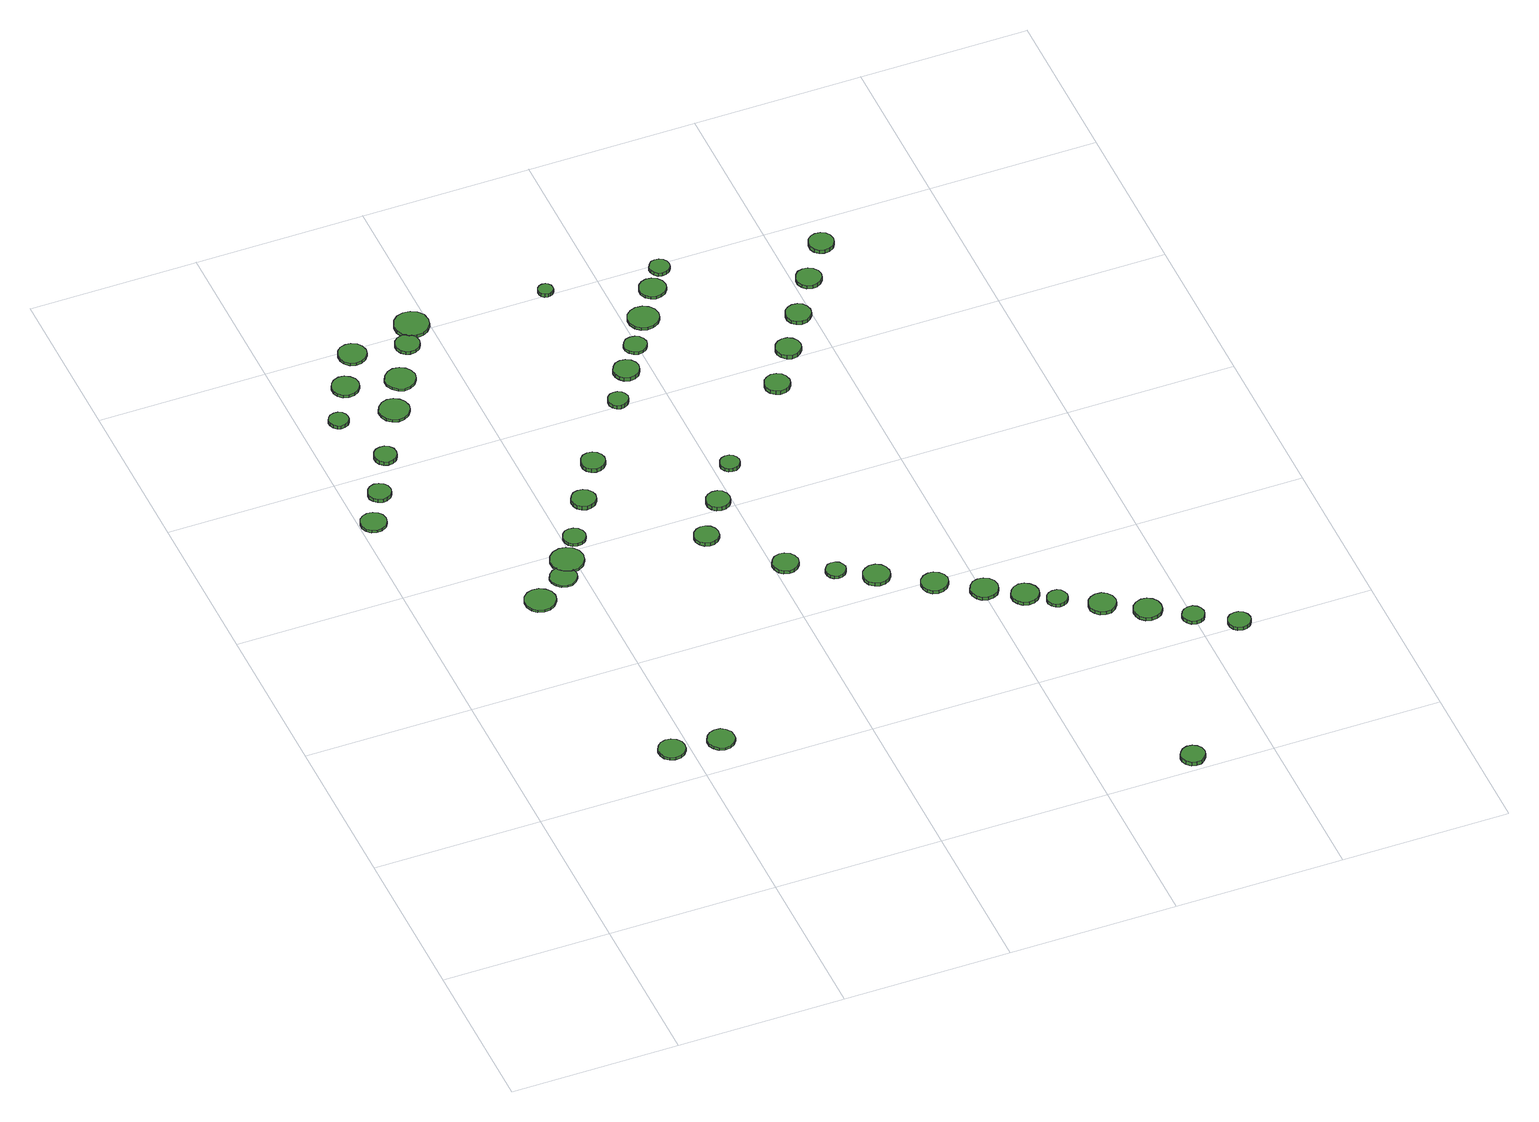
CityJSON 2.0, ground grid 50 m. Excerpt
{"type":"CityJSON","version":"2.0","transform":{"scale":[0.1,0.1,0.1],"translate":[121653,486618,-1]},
"CityObjects":{
"tree1":{"type":"SolitaryVegetationObject","attributes":{"function":"something"},"geometry":[{"type":"MultiSurface","lod":"1","boundaries":[[[0,1,2,3,4,5,6,7,8,9,10,11,12,13,14]],[[15,16,17,18,19,20,21,22,23,24,25,26,27,28,29]],[[0,29,28,1]],[[1,28,27,2]],[[2,27,26,3]],[[3,26,25,4]],[[4,25,24,5]],[[5,24,23,6]],[[6,23,22,7]],[[7,22,21,8]],[[8,21,20,9]],[[9,20,19,10]],[[10,19,18,11]],[[11,18,17,12]],[[12,17,16,13]],[[13,16,15,14]],[[14,15,29,0]]]}]},
"tree2":{"type":"SolitaryVegetationObject","attributes":{"function":"something"},"geometry":[{"type":"MultiSurface","lod":"1","boundaries":[[[30,31,32,33,34,35,36,37,38,39,40,41,42,43,44]],[[45,46,47,48,49,50,51,52,53,54,55,56,57,58,59]],[[30,59,58,31]],[[31,58,57,32]],[[32,57,56,33]],[[33,56,55,34]],[[34,55,54,35]],[[35,54,53,36]],[[36,53,52,37]],[[37,52,51,38]],[[38,51,50,39]],[[39,50,49,40]],[[40,49,48,41]],[[41,48,47,42]],[[42,47,46,43]],[[43,46,45,44]],[[44,45,59,30]]]}]},
"tree3":{"type":"SolitaryVegetationObject","attributes":{"function":"something"},"geometry":[{"type":"MultiSurface","lod":"1","boundaries":[[[60,61,62,63,64,65,66,67,68,69,70,71,72,73,74]],[[75,76,77,78,79,80,81,82,83,84,85,86,87,88,89]],[[60,89,88,61]],[[61,88,87,62]],[[62,87,86,63]],[[63,86,85,64]],[[64,85,84,65]],[[65,84,83,66]],[[66,83,82,67]],[[67,82,81,68]],[[68,81,80,69]],[[69,80,79,70]],[[70,79,78,71]],[[71,78,77,72]],[[72,77,76,73]],[[73,76,75,74]],[[74,75,89,60]]]}]},
"tree4":{"type":"SolitaryVegetationObject","attributes":{"function":"something"},"geometry":[{"type":"MultiSurface","lod":"1","boundaries":[[[90,91,92,93,94,95,96,97,98,99,100,101,102,103,104]],[[105,106,107,108,109,110,111,112,113,114,115,116,117,118,119]],[[90,119,118,91]],[[91,118,117,92]],[[92,117,116,93]],[[93,116,115,94]],[[94,115,114,95]],[[95,114,113,96]],[[96,113,112,97]],[[97,112,111,98]],[[98,111,110,99]],[[99,110,109,100]],[[100,109,108,101]],[[101,108,107,102]],[[102,107,106,103]],[[103,106,105,104]],[[104,105,119,90]]]}]},
"tree5":{"type":"SolitaryVegetationObject","attributes":{"function":"something"},"geometry":[{"type":"MultiSurface","lod":"1","boundaries":[[[120,121,122,123,124,125,126,127,128,129,130,131,132,133,134]],[[135,136,137,138,139,140,141,142,143,144,145,146,147,148,149]],[[120,149,148,121]],[[121,148,147,122]],[[122,147,146,123]],[[123,146,145,124]],[[124,145,144,125]],[[125,144,143,126]],[[126,143,142,127]],[[127,142,141,128]],[[128,141,140,129]],[[129,140,139,130]],[[130,139,138,131]],[[131,138,137,132]],[[132,137,136,133]],[[133,136,135,134]],[[134,135,149,120]]]}]},
"tree6":{"type":"SolitaryVegetationObject","attributes":{"function":"something"},"geometry":[{"type":"MultiSurface","lod":"1","boundaries":[[[150,151,152,153,154,155,156,157,158,159,160,161,162,163,164]],[[165,166,167,168,169,170,171,172,173,174,175,176,177,178,179]],[[150,179,178,151]],[[151,178,177,152]],[[152,177,176,153]],[[153,176,175,154]],[[154,175,174,155]],[[155,174,173,156]],[[156,173,172,157]],[[157,172,171,158]],[[158,171,170,159]],[[159,170,169,160]],[[160,169,168,161]],[[161,168,167,162]],[[162,167,166,163]],[[163,166,165,164]],[[164,165,179,150]]]}]},
"tree7":{"type":"SolitaryVegetationObject","attributes":{"function":"something"},"geometry":[{"type":"MultiSurface","lod":"1","boundaries":[[[180,181,182,183,184,185,186,187,188,189,190,191,192,193,194]],[[195,196,197,198,199,200,201,202,203,204,205,206,207,208,209]],[[180,209,208,181]],[[181,208,207,182]],[[182,207,206,183]],[[183,206,205,184]],[[184,205,204,185]],[[185,204,203,186]],[[186,203,202,187]],[[187,202,201,188]],[[188,201,200,189]],[[189,200,199,190]],[[190,199,198,191]],[[191,198,197,192]],[[192,197,196,193]],[[193,196,195,194]],[[194,195,209,180]]]}]},
"tree8":{"type":"SolitaryVegetationObject","attributes":{"function":"something"},"geometry":[{"type":"MultiSurface","lod":"1","boundaries":[[[210,211,212,213,214,215,216,217,218,219,220,221,222,223,224]],[[225,226,227,228,229,230,231,232,233,234,235,236,237,238,239]],[[210,239,238,211]],[[211,238,237,212]],[[212,237,236,213]],[[213,236,235,214]],[[214,235,234,215]],[[215,234,233,216]],[[216,233,232,217]],[[217,232,231,218]],[[218,231,230,219]],[[219,230,229,220]],[[220,229,228,221]],[[221,228,227,222]],[[222,227,226,223]],[[223,226,225,224]],[[224,225,239,210]]]}]},
"tree9":{"type":"SolitaryVegetationObject","attributes":{"function":"something"},"geometry":[{"type":"MultiSurface","lod":"1","boundaries":[[[240,241,242,243,244,245,246,247,248,249,250,251,252,253,254]],[[255,256,257,258,259,260,261,262,263,264,265,266,267,268,269]],[[240,269,268,241]],[[241,268,267,242]],[[242,267,266,243]],[[243,266,265,244]],[[244,265,264,245]],[[245,264,263,246]],[[246,263,262,247]],[[247,262,261,248]],[[248,261,260,249]],[[249,260,259,250]],[[250,259,258,251]],[[251,258,257,252]],[[252,257,256,253]],[[253,256,255,254]],[[254,255,269,240]]]}]},
"tree10":{"type":"SolitaryVegetationObject","attributes":{"function":"something"},"geometry":[{"type":"MultiSurface","lod":"1","boundaries":[[[270,271,272,273,274,275,276,277,278,279,280,281,282,283,284]],[[285,286,287,288,289,290,291,292,293,294,295,296,297,298,299]],[[270,299,298,271]],[[271,298,297,272]],[[272,297,296,273]],[[273,296,295,274]],[[274,295,294,275]],[[275,294,293,276]],[[276,293,292,277]],[[277,292,291,278]],[[278,291,290,279]],[[279,290,289,280]],[[280,289,288,281]],[[281,288,287,282]],[[282,287,286,283]],[[283,286,285,284]],[[284,285,299,270]]]}]},
"tree11":{"type":"SolitaryVegetationObject","attributes":{"function":"something"},"geometry":[{"type":"MultiSurface","lod":"1","boundaries":[[[300,301,302,303,304,305,306,307,308,309,310,311,312,313,314]],[[315,316,317,318,319,320,321,322,323,324,325,326,327,328,329]],[[300,329,328,301]],[[301,328,327,302]],[[302,327,326,303]],[[303,326,325,304]],[[304,325,324,305]],[[305,324,323,306]],[[306,323,322,307]],[[307,322,321,308]],[[308,321,320,309]],[[309,320,319,310]],[[310,319,318,311]],[[311,318,317,312]],[[312,317,316,313]],[[313,316,315,314]],[[314,315,329,300]]]}]},
"tree12":{"type":"SolitaryVegetationObject","attributes":{"function":"something"},"geometry":[{"type":"MultiSurface","lod":"1","boundaries":[[[330,331,332,333,334,335,336,337,338,339,340,341,342,343,344]],[[345,346,347,348,349,350,351,352,353,354,355,356,357,358,359]],[[330,359,358,331]],[[331,358,357,332]],[[332,357,356,333]],[[333,356,355,334]],[[334,355,354,335]],[[335,354,353,336]],[[336,353,352,337]],[[337,352,351,338]],[[338,351,350,339]],[[339,350,349,340]],[[340,349,348,341]],[[341,348,347,342]],[[342,347,346,343]],[[343,346,345,344]],[[344,345,359,330]]]}]},
"tree13":{"type":"SolitaryVegetationObject","attributes":{"function":"something"},"geometry":[{"type":"MultiSurface","lod":"1","boundaries":[[[360,361,362,363,364,365,366,367,368,369,370,371,372,373,374]],[[375,376,377,378,379,380,381,382,383,384,385,386,387,388,389]],[[360,389,388,361]],[[361,388,387,362]],[[362,387,386,363]],[[363,386,385,364]],[[364,385,384,365]],[[365,384,383,366]],[[366,383,382,367]],[[367,382,381,368]],[[368,381,380,369]],[[369,380,379,370]],[[370,379,378,371]],[[371,378,377,372]],[[372,377,376,373]],[[373,376,375,374]],[[374,375,389,360]]]}]},
"tree14":{"type":"SolitaryVegetationObject","attributes":{"function":"something"},"geometry":[{"type":"MultiSurface","lod":"1","boundaries":[[[390,391,392,393,394,395,396,397,398,399,400,401,402,403,404]],[[405,406,407,408,409,410,411,412,413,414,415,416,417,418,419]],[[390,419,418,391]],[[391,418,417,392]],[[392,417,416,393]],[[393,416,415,394]],[[394,415,414,395]],[[395,414,413,396]],[[396,413,412,397]],[[397,412,411,398]],[[398,411,410,399]],[[399,410,409,400]],[[400,409,408,401]],[[401,408,407,402]],[[402,407,406,403]],[[403,406,405,404]],[[404,405,419,390]]]}]},
"tree15":{"type":"SolitaryVegetationObject","attributes":{"function":"something"},"geometry":[{"type":"MultiSurface","lod":"1","boundaries":[[[420,421,422,423,424,425,426,427,428,429,430,431,432,433,434]],[[435,436,437,438,439,440,441,442,443,444,445,446,447,448,449]],[[420,449,448,421]],[[421,448,447,422]],[[422,447,446,423]],[[423,446,445,424]],[[424,445,444,425]],[[425,444,443,426]],[[426,443,442,427]],[[427,442,441,428]],[[428,441,440,429]],[[429,440,439,430]],[[430,439,438,431]],[[431,438,437,432]],[[432,437,436,433]],[[433,436,435,434]],[[434,435,449,420]]]}]},
"tree16":{"type":"SolitaryVegetationObject","attributes":{"function":"something"},"geometry":[{"type":"MultiSurface","lod":"1","boundaries":[[[450,451,452,453,454,455,456,457,458,459,460,461,462,463,464]],[[465,466,467,468,469,470,471,472,473,474,475,476,477,478,479]],[[450,479,478,451]],[[451,478,477,452]],[[452,477,476,453]],[[453,476,475,454]],[[454,475,474,455]],[[455,474,473,456]],[[456,473,472,457]],[[457,472,471,458]],[[458,471,470,459]],[[459,470,469,460]],[[460,469,468,461]],[[461,468,467,462]],[[462,467,466,463]],[[463,466,465,464]],[[464,465,479,450]]]}]},
"tree17":{"type":"SolitaryVegetationObject","attributes":{"function":"something"},"geometry":[{"type":"MultiSurface","lod":"1","boundaries":[[[480,481,482,483,484,485,486,487,488,489,490,491,492,493,494]],[[495,496,497,498,499,500,501,502,503,504,505,506,507,508,509]],[[480,509,508,481]],[[481,508,507,482]],[[482,507,506,483]],[[483,506,505,484]],[[484,505,504,485]],[[485,504,503,486]],[[486,503,502,487]],[[487,502,501,488]],[[488,501,500,489]],[[489,500,499,490]],[[490,499,498,491]],[[491,498,497,492]],[[492,497,496,493]],[[493,496,495,494]],[[494,495,509,480]]]}]},
"tree18":{"type":"SolitaryVegetationObject","attributes":{"function":"something"},"geometry":[{"type":"MultiSurface","lod":"1","boundaries":[[[510,511,512,513,514,515,516,517,518,519,520,521,522,523,524]],[[525,526,527,528,529,530,531,532,533,534,535,536,537,538,539]],[[510,539,538,511]],[[511,538,537,512]],[[512,537,536,513]],[[513,536,535,514]],[[514,535,534,515]],[[515,534,533,516]],[[516,533,532,517]],[[517,532,531,518]],[[518,531,530,519]],[[519,530,529,520]],[[520,529,528,521]],[[521,528,527,522]],[[522,527,526,523]],[[523,526,525,524]],[[524,525,539,510]]]}]},
"tree19":{"type":"SolitaryVegetationObject","attributes":{"function":"something"},"geometry":[{"type":"MultiSurface","lod":"1","boundaries":[[[540,541,542,543,544,545,546,547,548,549,550,551,552,553,554]],[[555,556,557,558,559,560,561,562,563,564,565,566,567,568,569]],[[540,569,568,541]],[[541,568,567,542]],[[542,567,566,543]],[[543,566,565,544]],[[544,565,564,545]],[[545,564,563,546]],[[546,563,562,547]],[[547,562,561,548]],[[548,561,560,549]],[[549,560,559,550]],[[550,559,558,551]],[[551,558,557,552]],[[552,557,556,553]],[[553,556,555,554]],[[554,555,569,540]]]}]},
"tree20":{"type":"SolitaryVegetationObject","attributes":{"function":"something"},"geometry":[{"type":"MultiSurface","lod":"1","boundaries":[[[570,571,572,573,574,575,576,577,578,579,580,581,582,583,584]],[[585,586,587,588,589,590,591,592,593,594,595,596,597,598,599]],[[570,599,598,571]],[[571,598,597,572]],[[572,597,596,573]],[[573,596,595,574]],[[574,595,594,575]],[[575,594,593,576]],[[576,593,592,577]],[[577,592,591,578]],[[578,591,590,579]],[[579,590,589,580]],[[580,589,588,581]],[[581,588,587,582]],[[582,587,586,583]],[[583,586,585,584]],[[584,585,599,570]]]}]},
"tree21":{"type":"SolitaryVegetationObject","attributes":{"function":"something"},"geometry":[{"type":"MultiSurface","lod":"1","boundaries":[[[600,601,602,603,604,605,606,607,608,609,610,611,612,613,614]],[[615,616,617,618,619,620,621,622,623,624,625,626,627,628,629]],[[600,629,628,601]],[[601,628,627,602]],[[602,627,626,603]],[[603,626,625,604]],[[604,625,624,605]],[[605,624,623,606]],[[606,623,622,607]],[[607,622,621,608]],[[608,621,620,609]],[[609,620,619,610]],[[610,619,618,611]],[[611,618,617,612]],[[612,617,616,613]],[[613,616,615,614]],[[614,615,629,600]]]}]},
"tree22":{"type":"SolitaryVegetationObject","attributes":{"function":"something"},"geometry":[{"type":"MultiSurface","lod":"1","boundaries":[[[630,631,632,633,634,635,636,637,638,639,640,641,642,643,644]],[[645,646,647,648,649,650,651,652,653,654,655,656,657,658,659]],[[630,659,658,631]],[[631,658,657,632]],[[632,657,656,633]],[[633,656,655,634]],[[634,655,654,635]],[[635,654,653,636]],[[636,653,652,637]],[[637,652,651,638]],[[638,651,650,639]],[[639,650,649,640]],[[640,649,648,641]],[[641,648,647,642]],[[642,647,646,643]],[[643,646,645,644]],[[644,645,659,630]]]}]},
"tree23":{"type":"SolitaryVegetationObject","attributes":{"function":"something"},"geometry":[{"type":"MultiSurface","lod":"1","boundaries":[[[660,661,662,663,664,665,666,667,668,669,670,671,672,673,674]],[[675,676,677,678,679,680,681,682,683,684,685,686,687,688,689]],[[660,689,688,661]],[[661,688,687,662]],[[662,687,686,663]],[[663,686,685,664]],[[664,685,684,665]],[[665,684,683,666]],[[666,683,682,667]],[[667,682,681,668]],[[668,681,680,669]],[[669,680,679,670]],[[670,679,678,671]],[[671,678,677,672]],[[672,677,676,673]],[[673,676,675,674]],[[674,675,689,660]]]}]},
"tree24":{"type":"SolitaryVegetationObject","attributes":{"function":"something"},"geometry":[{"type":"MultiSurface","lod":"1","boundaries":[[[690,691,692,693,694,695,696,697,698,699,700,701,702,703,704]],[[705,706,707,708,709,710,711,712,713,714,715,716,717,718,719]],[[690,719,718,691]],[[691,718,717,692]],[[692,717,716,693]],[[693,716,715,694]],[[694,715,714,695]],[[695,714,713,696]],[[696,713,712,697]],[[697,712,711,698]],[[698,711,710,699]],[[699,710,709,700]],[[700,709,708,701]],[[701,708,707,702]],[[702,707,706,703]],[[703,706,705,704]],[[704,705,719,690]]]}]},
"tree25":{"type":"SolitaryVegetationObject","attributes":{"function":"something"},"geometry":[{"type":"MultiSurface","lod":"1","boundaries":[[[720,721,722,723,724,725,726,727,728,729,730,731,732,733,734]],[[735,736,737,738,739,740,741,742,743,744,745,746,747,748,749]],[[720,749,748,721]],[[721,748,747,722]],[[722,747,746,723]],[[723,746,745,724]],[[724,745,744,725]],[[725,744,743,726]],[[726,743,742,727]],[[727,742,741,728]],[[728,741,740,729]],[[729,740,739,730]],[[730,739,738,731]],[[731,738,737,732]],[[732,737,736,733]],[[733,736,735,734]],[[734,735,749,720]]]}]},
"tree26":{"type":"SolitaryVegetationObject","attributes":{"function":"something"},"geometry":[{"type":"MultiSurface","lod":"1","boundaries":[[[750,751,752,753,754,755,756,757,758,759,760,761,762,763,764]],[[765,766,767,768,769,770,771,772,773,774,775,776,777,778,779]],[[750,779,778,751]],[[751,778,777,752]],[[752,777,776,753]],[[753,776,775,754]],[[754,775,774,755]],[[755,774,773,756]],[[756,773,772,757]],[[757,772,771,758]],[[758,771,770,759]],[[759,770,769,760]],[[760,769,768,761]],[[761,768,767,762]],[[762,767,766,763]],[[763,766,765,764]],[[764,765,779,750]]]}]},
"tree27":{"type":"SolitaryVegetationObject","attributes":{"function":"something"},"geometry":[{"type":"MultiSurface","lod":"1","boundaries":[[[780,781,782,783,784,785,786,787,788,789,790,791,792,793,794]],[[795,796,797,798,799,800,801,802,803,804,805,806,807,808,809]],[[780,809,808,781]],[[781,808,807,782]],[[782,807,806,783]],[[783,806,805,784]],[[784,805,804,785]],[[785,804,803,786]],[[786,803,802,787]],[[787,802,801,788]],[[788,801,800,789]],[[789,800,799,790]],[[790,799,798,791]],[[791,798,797,792]],[[792,797,796,793]],[[793,796,795,794]],[[794,795,809,780]]]}]},
"tree28":{"type":"SolitaryVegetationObject","attributes":{"function":"something"},"geometry":[{"type":"MultiSurface","lod":"1","boundaries":[[[810,811,812,813,814,815,816,817,818,819,820,821,822,823,824]],[[825,826,827,828,829,830,831,832,833,834,835,836,837,838,839]],[[810,839,838,811]],[[811,838,837,812]],[[812,837,836,813]],[[813,836,835,814]],[[814,835,834,815]],[[815,834,833,816]],[[816,833,832,817]],[[817,832,831,818]],[[818,831,830,819]],[[819,830,829,820]],[[820,829,828,821]],[[821,828,827,822]],[[822,827,826,823]],[[823,826,825,824]],[[824,825,839,810]]]}]},
"tree29":{"type":"SolitaryVegetationObject","attributes":{"function":"something"},"geometry":[{"type":"MultiSurface","lod":"1","boundaries":[[[840,841,842,843,844,845,846,847,848,849,850,851,852,853,854]],[[855,856,857,858,859,860,861,862,863,864,865,866,867,868,869]],[[840,869,868,841]],[[841,868,867,842]],[[842,867,866,843]],[[843,866,865,844]],[[844,865,864,845]],[[845,864,863,846]],[[846,863,862,847]],[[847,862,861,848]],[[848,861,860,849]],[[849,860,859,850]],[[850,859,858,851]],[[851,858,857,852]],[[852,857,856,853]],[[853,856,855,854]],[[854,855,869,840]]]}]},
"tree30":{"type":"SolitaryVegetationObject","attributes":{"function":"something"},"geometry":[{"type":"MultiSurface","lod":"1","boundaries":[[[870,871,872,873,874,875,876,877,878,879,880,881,882,883,884]],[[885,886,887,888,889,890,891,892,893,894,895,896,897,898,899]],[[870,899,898,871]],[[871,898,897,872]],[[872,897,896,873]],[[873,896,895,874]],[[874,895,894,875]],[[875,894,893,876]],[[876,893,892,877]],[[877,892,891,878]],[[878,891,890,879]],[[879,890,889,880]],[[880,889,888,881]],[[881,888,887,882]],[[882,887,886,883]],[[883,886,885,884]],[[884,885,899,870]]]}]},
"tree31":{"type":"SolitaryVegetationObject","attributes":{"function":"something"},"geometry":[{"type":"MultiSurface","lod":"1","boundaries":[[[900,901,902,903,904,905,906,907,908,909,910,911,912,913,914]],[[915,916,917,918,919,920,921,922,923,924,925,926,927,928,929]],[[900,929,928,901]],[[901,928,927,902]],[[902,927,926,903]],[[903,926,925,904]],[[904,925,924,905]],[[905,924,923,906]],[[906,923,922,907]],[[907,922,921,908]],[[908,921,920,909]],[[909,920,919,910]],[[910,919,918,911]],[[911,918,917,912]],[[912,917,916,913]],[[913,916,915,914]],[[914,915,929,900]]]}]},
"tree32":{"type":"SolitaryVegetationObject","attributes":{"function":"something"},"geometry":[{"type":"MultiSurface","lod":"1","boundaries":[[[930,931,932,933,934,935,936,937,938,939,940,941,942,943,944]],[[945,946,947,948,949,950,951,952,953,954,955,956,957,958,959]],[[930,959,958,931]],[[931,958,957,932]],[[932,957,956,933]],[[933,956,955,934]],[[934,955,954,935]],[[935,954,953,936]],[[936,953,952,937]],[[937,952,951,938]],[[938,951,950,939]],[[939,950,949,940]],[[940,949,948,941]],[[941,948,947,942]],[[942,947,946,943]],[[943,946,945,944]],[[944,945,959,930]]]}]},
"tree33":{"type":"SolitaryVegetationObject","attributes":{"function":"something"},"geometry":[{"type":"MultiSurface","lod":"1","boundaries":[[[960,961,962,963,964,965,966,967,968,969,970,971,972,973,974]],[[975,976,977,978,979,980,981,982,983,984,985,986,987,988,989]],[[960,989,988,961]],[[961,988,987,962]],[[962,987,986,963]],[[963,986,985,964]],[[964,985,984,965]],[[965,984,983,966]],[[966,983,982,967]],[[967,982,981,968]],[[968,981,980,969]],[[969,980,979,970]],[[970,979,978,971]],[[971,978,977,972]],[[972,977,976,973]],[[973,976,975,974]],[[974,975,989,960]]]}]},
"tree34":{"type":"SolitaryVegetationObject","attributes":{"function":"something"},"geometry":[{"type":"MultiSurface","lod":"1","boundaries":[[[990,991,992,993,994,995,996,997,998,999,1000,1001,1002,1003,1004]],[[1005,1006,1007,1008,1009,1010,1011,1012,1013,1014,1015,1016,1017,1018,1019]],[[990,1019,1018,991]],[[991,1018,1017,992]],[[992,1017,1016,993]],[[993,1016,1015,994]],[[994,1015,1014,995]],[[995,1014,1013,996]],[[996,1013,1012,997]],[[997,1012,1011,998]],[[998,1011,1010,999]],[[999,1010,1009,1000]],[[1000,1009,1008,1001]],[[1001,1008,1007,1002]],[[1002,1007,1006,1003]],[[1003,1006,1005,1004]],[[1004,1005,1019,990]]]}]},
"tree35":{"type":"SolitaryVegetationObject","attributes":{"function":"something"},"geometry":[{"type":"MultiSurface","lod":"1","boundaries":[[[1020,1021,1022,1023,1024,1025,1026,1027,1028,1029,1030,1031,1032,1033,1034]],[[1035,1036,1037,1038,1039,1040,1041,1042,1043,1044,1045,1046,1047,1048,1049]],[[1020,1049,1048,1021]],[[1021,1048,1047,1022]],[[1022,1047,1046,1023]],[[1023,1046,1045,1024]],[[1024,1045,1044,1025]],[[1025,1044,1043,1026]],[[1026,1043,1042,1027]],[[1027,1042,1041,1028]],[[1028,1041,1040,1029]],[[1029,1040,1039,1030]],[[1030,1039,1038,1031]],[[1031,1038,1037,1032]],[[1032,1037,1036,1033]],[[1033,1036,1035,1034]],[[1034,1035,1049,1020]]]}]},
"tree36":{"type":"SolitaryVegetationObject","attributes":{"function":"something"},"geometry":[{"type":"MultiSurface","lod":"1","boundaries":[[[1050,1051,1052,1053,1054,1055,1056,1057,1058,1059,1060,1061,1062,1063,1064]],[[1065,1066,1067,1068,1069,1070,1071,1072,1073,1074,1075,1076,1077,1078,1079]],[[1050,1079,1078,1051]],[[1051,1078,1077,1052]],[[1052,1077,1076,1053]],[[1053,1076,1075,1054]],[[1054,1075,1074,1055]],[[1055,1074,1073,1056]],[[1056,1073,1072,1057]],[[1057,1072,1071,1058]],[[1058,1071,1070,1059]],[[1059,1070,1069,1060]],[[1060,1069,1068,1061]],[[1061,1068,1067,1062]],[[1062,1067,1066,1063]],[[1063,1066,1065,1064]],[[1064,1065,1079,1050]]]}]},
"tree37":{"type":"SolitaryVegetationObject","attributes":{"function":"something"},"geometry":[{"type":"MultiSurface","lod":"1","boundaries":[[[1080,1081,1082,1083,1084,1085,1086,1087,1088,1089,1090,1091,1092,1093,1094]],[[1095,1096,1097,1098,1099,1100,1101,1102,1103,1104,1105,1106,1107,1108,1109]],[[1080,1109,1108,1081]],[[1081,1108,1107,1082]],[[1082,1107,1106,1083]],[[1083,1106,1105,1084]],[[1084,1105,1104,1085]],[[1085,1104,1103,1086]],[[1086,1103,1102,1087]],[[1087,1102,1101,1088]],[[1088,1101,1100,1089]],[[1089,1100,1099,1090]],[[1090,1099,1098,1091]],[[1091,1098,1097,1092]],[[1092,1097,1096,1093]],[[1093,1096,1095,1094]],[[1094,1095,1109,1080]]]}]},
"tree38":{"type":"SolitaryVegetationObject","attributes":{"function":"something"},"geometry":[{"type":"MultiSurface","lod":"1","boundaries":[[[1110,1111,1112,1113,1114,1115,1116,1117,1118,1119,1120,1121,1122,1123,1124]],[[1125,1126,1127,1128,1129,1130,1131,1132,1133,1134,1135,1136,1137,1138,1139]],[[1110,1139,1138,1111]],[[1111,1138,1137,1112]],[[1112,1137,1136,1113]],[[1113,1136,1135,1114]],[[1114,1135,1134,1115]],[[1115,1134,1133,1116]],[[1116,1133,1132,1117]],[[1117,1132,1131,1118]],[[1118,1131,1130,1119]],[[1119,1130,1129,1120]],[[1120,1129,1128,1121]],[[1121,1128,1127,1122]],[[1122,1127,1126,1123]],[[1123,1126,1125,1124]],[[1124,1125,1139,1110]]]}]},
"tree39":{"type":"SolitaryVegetationObject","attributes":{"function":"something"},"geometry":[{"type":"MultiSurface","lod":"1","boundaries":[[[1140,1141,1142,1143,1144,1145,1146,1147,1148,1149,1150,1151,1152,1153,1154]],[[1155,1156,1157,1158,1159,1160,1161,1162,1163,1164,1165,1166,1167,1168,1169]],[[1140,1169,1168,1141]],[[1141,1168,1167,1142]],[[1142,1167,1166,1143]],[[1143,1166,1165,1144]],[[1144,1165,1164,1145]],[[1145,1164,1163,1146]],[[1146,1163,1162,1147]],[[1147,1162,1161,1148]],[[1148,1161,1160,1149]],[[1149,1160,1159,1150]],[[1150,1159,1158,1151]],[[1151,1158,1157,1152]],[[1152,1157,1156,1153]],[[1153,1156,1155,1154]],[[1154,1155,1169,1140]]]}]},
"tree40":{"type":"SolitaryVegetationObject","attributes":{"function":"something"},"geometry":[{"type":"MultiSurface","lod":"1","boundaries":[[[1170,1171,1172,1173,1174,1175,1176,1177,1178,1179,1180,1181,1182,1183,1184]],[[1185,1186,1187,1188,1189,1190,1191,1192,1193,1194,1195,1196,1197,1198,1199]],[[1170,1199,1198,1171]],[[1171,1198,1197,1172]],[[1172,1197,1196,1173]],[[1173,1196,1195,1174]],[[1174,1195,1194,1175]],[[1175,1194,1193,1176]],[[1176,1193,1192,1177]],[[1177,1192,1191,1178]],[[1178,1191,1190,1179]],[[1179,1190,1189,1180]],[[1180,1189,1188,1181]],[[1181,1188,1187,1182]],[[1182,1187,1186,1183]],[[1183,1186,1185,1184]],[[1184,1185,1199,1170]]]}]},
"tree41":{"type":"SolitaryVegetationObject","attributes":{"function":"something"},"geometry":[{"type":"MultiSurface","lod":"1","boundaries":[[[1200,1201,1202,1203,1204,1205,1206,1207,1208,1209,1210,1211,1212,1213,1214]],[[1215,1216,1217,1218,1219,1220,1221,1222,1223,1224,1225,1226,1227,1228,1229]],[[1200,1229,1228,1201]],[[1201,1228,1227,1202]],[[1202,1227,1226,1203]],[[1203,1226,1225,1204]],[[1204,1225,1224,1205]],[[1205,1224,1223,1206]],[[1206,1223,1222,1207]],[[1207,1222,1221,1208]],[[1208,1221,1220,1209]],[[1209,1220,1219,1210]],[[1210,1219,1218,1211]],[[1211,1218,1217,1212]],[[1212,1217,1216,1213]],[[1213,1216,1215,1214]],[[1214,1215,1229,1200]]]}]},
"tree42":{"type":"SolitaryVegetationObject","attributes":{"function":"something"},"geometry":[{"type":"MultiSurface","lod":"1","boundaries":[[[1230,1231,1232,1233,1234,1235,1236,1237,1238,1239,1240,1241,1242,1243,1244]],[[1245,1246,1247,1248,1249,1250,1251,1252,1253,1254,1255,1256,1257,1258,1259]],[[1230,1259,1258,1231]],[[1231,1258,1257,1232]],[[1232,1257,1256,1233]],[[1233,1256,1255,1234]],[[1234,1255,1254,1235]],[[1235,1254,1253,1236]],[[1236,1253,1252,1237]],[[1237,1252,1251,1238]],[[1238,1251,1250,1239]],[[1239,1250,1249,1240]],[[1240,1249,1248,1241]],[[1241,1248,1247,1242]],[[1242,1247,1246,1243]],[[1243,1246,1245,1244]],[[1244,1245,1259,1230]]]}]},
"tree43":{"type":"SolitaryVegetationObject","attributes":{"function":"something"},"geometry":[{"type":"MultiSurface","lod":"1","boundaries":[[[1260,1261,1262,1263,1264,1265,1266,1267,1268,1269,1270,1271,1272,1273,1274]],[[1275,1276,1277,1278,1279,1280,1281,1282,1283,1284,1285,1286,1287,1288,1289]],[[1260,1289,1288,1261]],[[1261,1288,1287,1262]],[[1262,1287,1286,1263]],[[1263,1286,1285,1264]],[[1264,1285,1284,1265]],[[1265,1284,1283,1266]],[[1266,1283,1282,1267]],[[1267,1282,1281,1268]],[[1268,1281,1280,1269]],[[1269,1280,1279,1270]],[[1270,1279,1278,1271]],[[1271,1278,1277,1272]],[[1272,1277,1276,1273]],[[1273,1276,1275,1274]],[[1274,1275,1289,1260]]]}]},
"tree44":{"type":"SolitaryVegetationObject","attributes":{"function":"something"},"geometry":[{"type":"MultiSurface","lod":"1","boundaries":[[[1290,1291,1292,1293,1294,1295,1296,1297,1298,1299,1300,1301,1302,1303,1304]],[[1305,1306,1307,1308,1309,1310,1311,1312,1313,1314,1315,1316,1317,1318,1319]],[[1290,1319,1318,1291]],[[1291,1318,1317,1292]],[[1292,1317,1316,1293]],[[1293,1316,1315,1294]],[[1294,1315,1314,1295]],[[1295,1314,1313,1296]],[[1296,1313,1312,1297]],[[1297,1312,1311,1298]],[[1298,1311,1310,1299]],[[1299,1310,1309,1300]],[[1300,1309,1308,1301]],[[1301,1308,1307,1302]],[[1302,1307,1306,1303]],[[1303,1306,1305,1304]],[[1304,1305,1319,1290]]]}]},
"tree45":{"type":"SolitaryVegetationObject","attributes":{"function":"something"},"geometry":[{"type":"MultiSurface","lod":"1","boundaries":[[[1320,1321,1322,1323,1324,1325,1326,1327,1328,1329,1330,1331,1332,1333,1334]],[[1335,1336,1337,1338,1339,1340,1341,1342,1343,1344,1345,1346,1347,1348,1349]],[[1320,1349,1348,1321]],[[1321,1348,1347,1322]],[[1322,1347,1346,1323]],[[1323,1346,1345,1324]],[[1324,1345,1344,1325]],[[1325,1344,1343,1326]],[[1326,1343,1342,1327]],[[1327,1342,1341,1328]],[[1328,1341,1340,1329]],[[1329,1340,1339,1330]],[[1330,1339,1338,1331]],[[1331,1338,1337,1332]],[[1332,1337,1336,1333]],[[1333,1336,1335,1334]],[[1334,1335,1349,1320]]]}]}
},
"vertices":[
[80,1812,17],[76,1828,17],[67,1840,17],[53,1848,17],[37,1850,17],[22,1845,17],[10,1835,17],[4,1820,17],[4,1804,17],[10,1790,17],[22,1779,17],[37,1774,17],[53,1776,17],[67,1784,17],[76,1796,17],[76,1796,8],[67,1784,8],[53,1776,8],[37,1774,8],[22,1779,8],[10,1790,8],[4,1804,8],[4,1820,8],[10,1835,8],[22,1845,8],[37,1850,8],[53,1848,8],[67,1840,8],[76,1828,8],[80,1812,8],
[488,629,17],[485,645,17],[475,658,17],[461,666,17],[445,668,17],[429,663,17],[417,652,17],[410,637,17],[410,621,17],[417,606,17],[429,595,17],[445,590,17],[461,591,17],[475,599,17],[485,613,17],[485,613,8],[475,599,8],[461,591,8],[445,590,8],[429,595,8],[417,606,8],[410,621,8],[410,637,8],[417,652,8],[429,663,8],[445,668,8],[461,666,8],[475,658,8],[485,645,8],[488,629,8],
[135,1914,23],[132,1928,23],[124,1939,23],[112,1946,23],[98,1948,23],[84,1943,23],[74,1934,23],[68,1921,23],[68,1907,23],[74,1894,23],[84,1885,23],[98,1880,23],[112,1882,23],[124,1889,23],[132,1900,23],[132,1900,11],[124,1889,11],[112,1882,11],[98,1880,11],[84,1885,11],[74,1894,11],[68,1907,11],[68,1921,11],[74,1934,11],[84,1943,11],[98,1948,11],[112,1946,11],[124,1939,11],[132,1928,11],[135,1914,11],
[392,1337,17],[388,1356,17],[376,1371,17],[360,1380,17],[341,1382,17],[323,1377,17],[309,1364,17],[302,1347,17],[302,1328,17],[309,1310,17],[323,1298,17],[341,1292,17],[360,1294,17],[376,1303,17],[388,1319,17],[388,1319,9],[376,1303,9],[360,1294,9],[341,1292,9],[323,1298,9],[309,1310,9],[302,1328,9],[302,1347,9],[309,1364,9],[323,1377,9],[341,1382,9],[360,1380,9],[376,1371,9],[388,1356,9],[392,1337,9],
[631,614,17],[628,631,17],[618,644,17],[604,653,17],[587,654,17],[571,649,17],[559,638,17],[552,623,17],[552,606,17],[559,591,17],[571,580,17],[587,574,17],[604,576,17],[618,585,17],[628,598,17],[628,598,8],[618,585,8],[604,576,8],[587,574,8],[571,580,8],[559,591,8],[552,606,8],[552,623,8],[559,638,8],[571,649,8],[587,654,8],[604,653,8],[618,644,8],[628,631,8],[631,614,8],
[141,2238,19],[139,2249,19],[132,2259,19],[121,2265,19],[109,2266,19],[98,2263,19],[89,2255,19],[84,2244,19],[84,2232,19],[89,2221,19],[98,2213,19],[109,2209,19],[121,2210,19],[132,2216,19],[139,2226,19],[139,2226,7],[132,2216,7],[121,2210,7],[109,2209,7],[98,2213,7],[89,2221,7],[84,2232,7],[84,2244,7],[89,2255,7],[98,2263,7],[109,2266,7],[121,2265,7],[132,2259,7],[139,2249,7],[141,2238,7],
[207,2048,25],[205,2062,25],[197,2073,25],[185,2080,25],[171,2081,25],[158,2077,25],[148,2068,25],[142,2055,25],[142,2041,25],[148,2029,25],[158,2020,25],[171,2015,25],[185,2017,25],[197,2024,25],[205,2035,25],[205,2035,12],[197,2024,12],[185,2017,12],[171,2015,12],[158,2020,12],[148,2029,12],[142,2041,12],[142,2055,12],[148,2068,12],[158,2077,12],[171,2081,12],[185,2080,12],[197,2073,12],[205,2062,12],[207,2048,12],
[483,1402,15],[479,1418,15],[470,1432,15],[455,1440,15],[439,1442,15],[423,1436,15],[411,1425,15],[404,1410,15],[404,1394,15],[411,1379,15],[423,1368,15],[439,1363,15],[455,1364,15],[470,1373,15],[479,1386,15],[479,1386,9],[470,1373,9],[455,1364,9],[439,1363,9],[423,1368,9],[411,1379,9],[404,1394,9],[404,1410,9],[411,1425,9],[423,1436,9],[439,1442,9],[455,1440,9],[470,1432,9],[479,1418,9],[483,1402,9],
[223,2360,17],[220,2376,17],[210,2389,17],[196,2398,17],[179,2400,17],[163,2394,17],[151,2383,17],[144,2368,17],[144,2351,17],[151,2336,17],[163,2325,17],[179,2320,17],[196,2322,17],[210,2330,17],[220,2343,17],[220,2343,7],[210,2330,7],[196,2322,7],[179,2320,7],[163,2325,7],[151,2336,7],[144,2351,7],[144,2368,7],[151,2383,7],[163,2394,7],[179,2400,7],[196,2398,7],[210,2389,7],[220,2376,7],[223,2360,7],
[528,1463,16],[524,1483,16],[512,1500,16],[494,1510,16],[474,1512,16],[454,1506,16],[439,1492,16],[431,1473,16],[431,1453,16],[439,1434,16],[454,1421,16],[474,1414,16],[494,1416,16],[512,1427,16],[524,1443,16],[524,1443,8],[512,1427,8],[494,1416,8],[474,1414,8],[454,1421,8],[439,1434,8],[431,1453,8],[431,1473,8],[439,1492,8],[454,1506,8],[474,1512,8],[494,1510,8],[512,1500,8],[524,1483,8],[528,1463,8],
[317,2219,16],[313,2237,16],[302,2252,16],[286,2262,16],[268,2264,16],[250,2258,16],[236,2245,16],[228,2228,16],[228,2209,16],[236,2192,16],[250,2180,16],[268,2174,16],[286,2176,16],[302,2185,16],[313,2201,16],[313,2201,8],[302,2185,8],[286,2176,8],[268,2174,8],[250,2180,8],[236,2192,8],[228,2209,8],[228,2228,8],[236,2245,8],[250,2258,8],[268,2264,8],[286,2262,8],[302,2252,8],[313,2237,8],[317,2219,8],
[294,2477,16],[290,2494,16],[280,2508,16],[265,2517,16],[248,2518,16],[231,2513,16],[219,2502,16],[212,2486,16],[212,2468,16],[219,2453,16],[231,2441,16],[248,2436,16],[265,2438,16],[280,2446,16],[290,2460,16],[290,2460,7],[280,2446,7],[265,2438,7],[248,2436,7],[231,2441,7],[219,2453,7],[212,2468,7],[212,2486,7],[219,2502,7],[231,2513,7],[248,2518,7],[265,2517,7],[280,2508,7],[290,2494,7],[294,2477,7],
[567,1543,17],[564,1556,17],[556,1568,17],[544,1574,17],[531,1576,17],[517,1572,17],[507,1562,17],[502,1550,17],[502,1536,17],[507,1523,17],[517,1514,17],[531,1510,17],[544,1511,17],[556,1518,17],[564,1529,17],[564,1529,8],[556,1518,8],[544,1511,8],[531,1510,8],[517,1514,8],[507,1523,8],[502,1536,8],[502,1550,8],[507,1562,8],[517,1572,8],[531,1576,8],[544,1574,8],[556,1568,8],[564,1556,8],[567,1543,8],
[382,2332,15],[378,2350,15],[367,2365,15],[351,2375,15],[332,2377,15],[315,2371,15],[301,2358,15],[293,2341,15],[293,2323,15],[301,2305,15],[315,2293,15],[332,2287,15],[351,2289,15],[367,2298,15],[378,2314,15],[378,2314,7],[367,2298,7],[351,2289,7],[332,2287,7],[315,2293,7],[301,2305,7],[293,2323,7],[293,2341,7],[301,2358,7],[315,2371,7],[332,2377,7],[351,2375,7],[367,2365,7],[378,2350,7],[382,2332,7],
[652,1674,21],[649,1688,21],[640,1700,21],[627,1708,21],[612,1709,21],[598,1705,21],[587,1695,21],[581,1681,21],[581,1666,21],[587,1653,21],[598,1643,21],[612,1638,21],[627,1640,21],[640,1647,21],[649,1659,21],[649,1659,8],[640,1647,8],[627,1640,8],[612,1638,8],[598,1643,8],[587,1653,8],[581,1666,8],[581,1681,8],[587,1695,8],[598,1705,8],[612,1709,8],[627,1708,8],[640,1700,8],[649,1688,8],[652,1674,8],
[446,2457,16],[443,2472,16],[434,2484,16],[421,2491,16],[406,2493,16],[392,2488,16],[381,2478,16],[375,2465,16],[375,2450,16],[381,2436,16],[392,2426,16],[406,2421,16],[421,2423,16],[434,2430,16],[443,2442,16],[443,2442,6],[434,2430,6],[421,2423,6],[406,2421,6],[392,2426,6],[381,2436,6],[375,2450,6],[375,2465,6],[381,2478,6],[392,2488,6],[406,2493,6],[421,2491,6],[434,2484,6],[443,2472,6],[446,2457,6],
[502,2527,17],[498,2548,17],[485,2565,17],[467,2575,17],[446,2577,17],[426,2571,17],[411,2557,17],[402,2537,17],[402,2516,17],[411,2497,17],[426,2483,17],[446,2477,17],[467,2479,17],[485,2489,17],[498,2506,17],[498,2506,6],[485,2489,6],[467,2479,6],[446,2477,6],[426,2483,6],[411,2497,6],[402,2516,6],[402,2537,6],[411,2557,6],[426,2571,6],[446,2577,6],[467,2575,6],[485,2565,6],[498,2548,6],[502,2527,6],
[732,1800,28],[729,1814,28],[720,1826,28],[708,1834,28],[693,1835,28],[679,1831,28],[668,1821,28],[662,1807,28],[662,1792,28],[668,1779,28],[679,1769,28],[693,1764,28],[708,1766,28],[720,1773,28],[729,1785,28],[729,1785,15],[720,1773,15],[708,1766,15],[693,1764,15],[679,1769,15],[668,1779,15],[662,1792,15],[662,1807,15],[668,1821,15],[679,1831,15],[693,1835,15],[708,1834,15],[720,1826,15],[729,1814,15],[732,1800,15],
[911,1406,19],[908,1421,19],[899,1433,19],[886,1440,19],[871,1442,19],[857,1437,19],[846,1427,19],[840,1413,19],[840,1398,19],[846,1385,19],[857,1375,19],[871,1370,19],[886,1372,19],[899,1379,19],[908,1391,19],[908,1391,7],[899,1379,7],[886,1372,7],[871,1370,7],[857,1375,7],[846,1385,7],[840,1398,7],[840,1413,7],[846,1427,7],[857,1437,7],[871,1442,7],[886,1440,7],[899,1433,7],[908,1421,7],[911,1406,7],
[1073,1217,19],[1069,1232,19],[1060,1245,19],[1046,1253,19],[1031,1255,19],[1015,1250,19],[1004,1239,19],[997,1225,19],[997,1209,19],[1004,1194,19],[1015,1184,19],[1031,1179,19],[1046,1180,19],[1060,1188,19],[1069,1201,19],[1069,1201,8],[1060,1188,8],[1046,1180,8],[1031,1179,8],[1015,1184,8],[1004,1194,8],[997,1209,8],[997,1225,8],[1004,1239,8],[1015,1250,8],[1031,1255,8],[1046,1253,8],[1060,1245,8],[1069,1232,8],[1073,1217,8],
[995,1528,20],[992,1542,20],[984,1554,20],[971,1561,20],[957,1562,20],[943,1558,20],[932,1548,20],[926,1535,20],[926,1520,20],[932,1507,20],[943,1497,20],[957,1493,20],[971,1494,20],[984,1502,20],[992,1513,20],[992,1513,7],[984,1502,7],[971,1494,7],[957,1493,7],[943,1497,7],[932,1507,7],[926,1520,7],[926,1535,7],[932,1548,7],[943,1558,7],[957,1562,7],[971,1561,7],[984,1554,7],[992,1542,7],[995,1528,7],
[888,2007,30],[885,2019,30],[878,2029,30],[867,2035,30],[855,2036,30],[843,2033,30],[834,2024,30],[829,2013,30],[829,2001,30],[834,1989,30],[843,1981,30],[855,1977,30],[867,1979,30],[878,1985,30],[885,1995,30],[885,1995,18],[878,1985,18],[867,1979,18],[855,1977,18],[843,1981,18],[834,1989,18],[829,2001,18],[829,2013,18],[834,2024,18],[843,2033,18],[855,2036,18],[867,2035,18],[878,2029,18],[885,2019,18],[888,2007,18],
[1182,1137,19],[1179,1149,19],[1172,1159,19],[1162,1165,19],[1149,1166,19],[1138,1162,19],[1129,1154,19],[1124,1143,19],[1124,1131,19],[1129,1120,19],[1138,1112,19],[1149,1108,19],[1162,1109,19],[1172,1115,19],[1179,1125,19],[1179,1125,8],[1172,1115,8],[1162,1109,8],[1149,1108,8],[1138,1112,8],[1129,1120,8],[1124,1131,8],[1124,1143,8],[1129,1154,8],[1138,1162,8],[1149,1166,8],[1162,1165,8],[1172,1159,8],[1179,1149,8],[1182,1137,8],
[1077,1654,23],[1074,1666,23],[1067,1675,23],[1057,1681,23],[1045,1682,23],[1034,1679,23],[1025,1671,23],[1020,1660,23],[1020,1648,23],[1025,1637,23],[1034,1629,23],[1045,1626,23],[1057,1627,23],[1067,1633,23],[1074,1642,23],[1074,1642,11],[1067,1633,11],[1057,1627,11],[1045,1626,11],[1034,1629,11],[1025,1637,11],[1020,1648,11],[1020,1660,11],[1025,1671,11],[1034,1679,11],[1045,1682,11],[1057,1681,11],[1067,1675,11],[1074,1666,11],[1077,1654,11],
[968,2122,21],[965,2137,21],[956,2150,21],[942,2158,21],[926,2160,21],[911,2155,21],[900,2144,21],[893,2130,21],[893,2114,21],[900,2100,21],[911,2089,21],[926,2084,21],[942,2086,21],[956,2094,21],[965,2107,21],[965,2107,8],[956,2094,8],[942,2086,8],[926,2084,8],[911,2089,8],[900,2100,8],[893,2114,8],[893,2130,8],[900,2144,8],[911,2155,8],[926,2160,8],[942,2158,8],[956,2150,8],[965,2137,8],[968,2122,8],
[1289,1075,19],[1286,1091,19],[1276,1105,19],[1262,1113,19],[1245,1115,19],[1230,1109,19],[1217,1098,19],[1211,1083,19],[1211,1067,19],[1217,1052,19],[1230,1041,19],[1245,1036,19],[1262,1037,19],[1276,1046,19],[1286,1059,19],[1286,1059,8],[1276,1046,8],[1262,1037,8],[1245,1036,8],[1230,1041,8],[1217,1052,8],[1211,1067,8],[1211,1083,8],[1217,1098,8],[1230,1109,8],[1245,1115,8],[1262,1113,8],[1276,1105,8],[1286,1091,8],[1289,1075,8],
[871,2512,21],[869,2521,21],[864,2528,21],[856,2533,21],[847,2534,21],[838,2531,21],[831,2525,21],[828,2517,21],[828,2507,21],[831,2499,21],[838,2493,21],[847,2490,21],[856,2491,21],[864,2496,21],[869,2503,21],[869,2503,9],[864,2496,9],[856,2491,9],[847,2490,9],[838,2493,9],[831,2499,9],[828,2507,9],[828,2517,9],[831,2525,9],[838,2531,9],[847,2534,9],[856,2533,9],[864,2528,9],[869,2521,9],[871,2512,9],
[1028,2211,16],[1025,2224,16],[1017,2236,16],[1005,2242,16],[991,2244,16],[977,2240,16],[967,2230,16],[961,2218,16],[961,2204,16],[967,2191,16],[977,2182,16],[991,2177,16],[1005,2179,16],[1017,2186,16],[1025,2197,16],[1025,2197,7],[1017,2186,7],[1005,2179,7],[991,2177,7],[977,2182,7],[967,2191,7],[961,2204,7],[961,2218,7],[967,2230,7],[977,2240,7],[991,2244,7],[1005,2242,7],[1017,2236,7],[1025,2224,7],[1028,2211,7],
[1427,984,19],[1423,1000,19],[1413,1013,19],[1399,1022,19],[1383,1023,19],[1367,1018,19],[1355,1007,19],[1349,992,19],[1349,976,19],[1355,961,19],[1367,950,19],[1383,945,19],[1399,947,19],[1413,955,19],[1423,968,19],[1423,968,8],[1413,955,8],[1399,947,8],[1383,945,8],[1367,950,8],[1355,961,8],[1349,976,8],[1349,992,8],[1355,1007,8],[1367,1018,8],[1383,1023,8],[1399,1022,8],[1413,1013,8],[1423,1000,8],[1427,984,8],
[1104,2307,15],[1100,2326,15],[1089,2341,15],[1072,2350,15],[1053,2352,15],[1035,2346,15],[1021,2334,15],[1014,2316,15],[1014,2298,15],[1021,2280,15],[1035,2268,15],[1053,2262,15],[1072,2264,15],[1089,2273,15],[1100,2288,15],[1100,2288,6],[1089,2273,6],[1072,2264,6],[1053,2262,6],[1035,2268,6],[1021,2280,6],[1014,2298,6],[1014,2316,6],[1021,2334,6],[1035,2346,6],[1053,2352,6],[1072,2350,6],[1089,2341,6],[1100,2326,6],[1104,2307,6],
[1545,908,19],[1542,924,19],[1532,938,19],[1517,946,19],[1500,948,19],[1484,943,19],[1472,931,19],[1465,916,19],[1465,899,19],[1472,884,19],[1484,872,19],[1500,867,19],[1517,869,19],[1532,877,19],[1542,891,19],[1542,891,8],[1532,877,8],[1517,869,8],[1500,867,8],[1484,872,8],[1472,884,8],[1465,899,8],[1465,916,8],[1472,931,8],[1484,943,8],[1500,948,8],[1517,946,8],[1532,938,8],[1542,924,8],[1545,908,8],
[1810,42,28],[1807,57,28],[1798,69,28],[1786,76,28],[1771,78,28],[1757,73,28],[1746,63,28],[1739,50,28],[1739,35,28],[1746,21,28],[1757,11,28],[1771,7,28],[1786,8,28],[1798,16,28],[1807,28,28],[1807,28,15],[1798,16,15],[1786,8,15],[1771,7,15],[1757,11,15],[1746,21,15],[1739,35,15],[1739,50,15],[1746,63,15],[1757,73,15],[1771,78,15],[1786,76,15],[1798,69,15],[1807,57,15],[1810,42,15],
[1168,2410,15],[1164,2426,15],[1155,2439,15],[1140,2447,15],[1124,2449,15],[1109,2444,15],[1097,2433,15],[1090,2418,15],[1090,2402,15],[1097,2387,15],[1109,2376,15],[1124,2371,15],[1140,2373,15],[1155,2381,15],[1164,2394,15],[1164,2394,6],[1155,2381,6],[1140,2373,6],[1124,2371,6],[1109,2376,6],[1097,2387,6],[1090,2402,6],[1090,2418,6],[1097,2433,6],[1109,2444,6],[1124,2449,6],[1140,2447,6],[1155,2439,6],[1164,2426,6],[1168,2410,6],
[1642,845,19],[1638,861,19],[1628,874,19],[1614,883,19],[1597,885,19],[1581,879,19],[1569,868,19],[1562,853,19],[1562,836,19],[1569,821,19],[1581,810,19],[1597,805,19],[1614,806,19],[1628,815,19],[1638,828,19],[1638,828,8],[1628,815,8],[1614,806,8],[1597,805,8],[1581,810,8],[1569,821,8],[1562,836,8],[1562,853,8],[1569,868,8],[1581,879,8],[1597,885,8],[1614,883,8],[1628,874,8],[1638,861,8],[1642,845,8],
[1332,1906,24],[1329,1921,24],[1320,1934,24],[1307,1941,24],[1291,1943,24],[1277,1938,24],[1265,1928,24],[1259,1914,24],[1259,1898,24],[1265,1884,24],[1277,1874,24],[1291,1869,24],[1307,1871,24],[1320,1878,24],[1329,1891,24],[1329,1891,11],[1320,1878,11],[1307,1871,11],[1291,1869,11],[1277,1874,11],[1265,1884,11],[1259,1898,11],[1259,1914,11],[1265,1928,11],[1277,1938,11],[1291,1943,11],[1307,1941,11],[1320,1934,11],[1329,1921,11],[1332,1906,11],
[1708,794,19],[1705,806,19],[1698,817,19],[1687,823,19],[1674,824,19],[1662,820,19],[1653,812,19],[1648,800,19],[1648,788,19],[1653,776,19],[1662,768,19],[1674,764,19],[1687,765,19],[1698,772,19],[1705,782,19],[1705,782,8],[1698,772,8],[1687,765,8],[1674,764,8],[1662,768,8],[1653,776,8],[1648,788,8],[1648,800,8],[1653,812,8],[1662,820,8],[1674,824,8],[1687,823,8],[1698,817,8],[1705,806,8],[1708,794,8],
[1209,2482,17],[1206,2494,17],[1199,2504,17],[1188,2510,17],[1176,2511,17],[1164,2508,17],[1155,2499,17],[1150,2488,17],[1150,2476,17],[1155,2465,17],[1164,2456,17],[1176,2453,17],[1188,2454,17],[1199,2460,17],[1206,2470,17],[1206,2470,6],[1199,2460,6],[1188,2454,6],[1176,2453,6],[1164,2456,6],[1155,2465,6],[1150,2476,6],[1150,2488,6],[1155,2499,6],[1164,2508,6],[1176,2511,6],[1188,2510,6],[1199,2504,6],[1206,2494,6],[1209,2482,6],
[1418,2033,21],[1415,2048,21],[1406,2061,21],[1393,2069,21],[1377,2070,21],[1363,2066,21],[1351,2055,21],[1345,2041,21],[1345,2026,21],[1351,2012,21],[1363,2001,21],[1377,1996,21],[1393,1998,21],[1406,2006,21],[1415,2018,21],[1415,2018,8],[1406,2006,8],[1393,1998,8],[1377,1996,8],[1363,2001,8],[1351,2012,8],[1345,2026,8],[1345,2041,8],[1351,2055,8],[1363,2066,8],[1377,2070,8],[1393,2069,8],[1406,2061,8],[1415,2048,8],[1418,2033,8],
[1825,725,19],[1821,742,19],[1811,755,19],[1797,764,19],[1780,765,19],[1764,760,19],[1752,749,19],[1745,734,19],[1745,717,19],[1752,702,19],[1764,691,19],[1780,686,19],[1797,687,19],[1811,696,19],[1821,709,19],[1821,709,8],[1811,696,8],[1797,687,8],[1780,686,8],[1764,691,8],[1752,702,8],[1745,717,8],[1745,734,8],[1752,749,8],[1764,760,8],[1780,765,8],[1797,764,8],[1811,755,8],[1821,742,8],[1825,725,8],
[1933,656,19],[1930,672,19],[1920,686,19],[1905,695,19],[1888,697,19],[1872,691,19],[1859,680,19],[1852,664,19],[1852,647,19],[1859,632,19],[1872,620,19],[1888,615,19],[1905,617,19],[1920,625,19],[1930,639,19],[1930,639,8],[1920,625,8],[1905,617,8],[1888,615,8],[1872,620,8],[1859,632,8],[1852,647,8],[1852,664,8],[1859,680,8],[1872,691,8],[1888,697,8],[1905,695,8],[1920,686,8],[1930,672,8],[1933,656,8],
[1498,2154,20],[1495,2169,20],[1486,2182,20],[1473,2189,20],[1457,2191,20],[1442,2186,20],[1431,2176,20],[1425,2162,20],[1425,2146,20],[1431,2132,20],[1442,2122,20],[1457,2117,20],[1473,2119,20],[1486,2126,20],[1495,2139,20],[1495,2139,8],[1486,2126,8],[1473,2119,8],[1457,2117,8],[1442,2122,8],[1431,2132,8],[1425,2146,8],[1425,2162,8],[1431,2176,8],[1442,2186,8],[1457,2191,8],[1473,2189,8],[1486,2182,8],[1495,2169,8],[1498,2154,8],
[2033,586,19],[2030,599,19],[2023,610,19],[2011,617,19],[1997,618,19],[1985,614,19],[1975,605,19],[1969,593,19],[1969,579,19],[1975,567,19],[1985,558,19],[1997,554,19],[2011,555,19],[2023,562,19],[2030,573,19],[2030,573,8],[2023,562,8],[2011,555,8],[1997,554,8],[1985,558,8],[1975,567,8],[1969,579,8],[1969,593,8],[1975,605,8],[1985,614,8],[1997,618,8],[2011,617,8],[2023,610,8],[2030,599,8],[2033,586,8],
[1582,2280,19],[1579,2295,19],[1570,2308,19],[1556,2316,19],[1541,2317,19],[1526,2313,19],[1515,2302,19],[1509,2288,19],[1509,2273,19],[1515,2259,19],[1526,2248,19],[1541,2243,19],[1556,2245,19],[1570,2253,19],[1579,2265,19],[1579,2265,7],[1570,2253,7],[1556,2245,7],[1541,2243,7],[1526,2248,7],[1515,2259,7],[1509,2273,7],[1509,2288,7],[1515,2302,7],[1526,2313,7],[1541,2317,7],[1556,2316,7],[1570,2308,7],[1579,2295,7],[1582,2280,7],
[2143,514,19],[2140,528,19],[2132,539,19],[2120,546,19],[2107,547,19],[2093,543,19],[2083,534,19],[2078,521,19],[2078,507,19],[2083,495,19],[2093,485,19],[2107,481,19],[2120,483,19],[2132,490,19],[2140,501,19],[2140,501,8],[2132,490,8],[2120,483,8],[2107,481,8],[2093,485,8],[2083,495,8],[2078,507,8],[2078,521,8],[2083,534,8],[2093,543,8],[2107,547,8],[2120,546,8],[2132,539,8],[2140,528,8],[2143,514,8],
[1669,2401,20],[1666,2416,20],[1657,2429,20],[1644,2436,20],[1628,2438,20],[1614,2433,20],[1602,2423,20],[1596,2409,20],[1596,2393,20],[1602,2379,20],[1614,2369,20],[1628,2364,20],[1644,2366,20],[1657,2373,20],[1666,2386,20],[1666,2386,8],[1657,2373,8],[1644,2366,8],[1628,2364,8],[1614,2369,8],[1602,2379,8],[1596,2393,8],[1596,2409,8],[1602,2423,8],[1614,2433,8],[1628,2438,8],[1644,2436,8],[1657,2429,8],[1666,2416,8],[1669,2401,8]
]}
